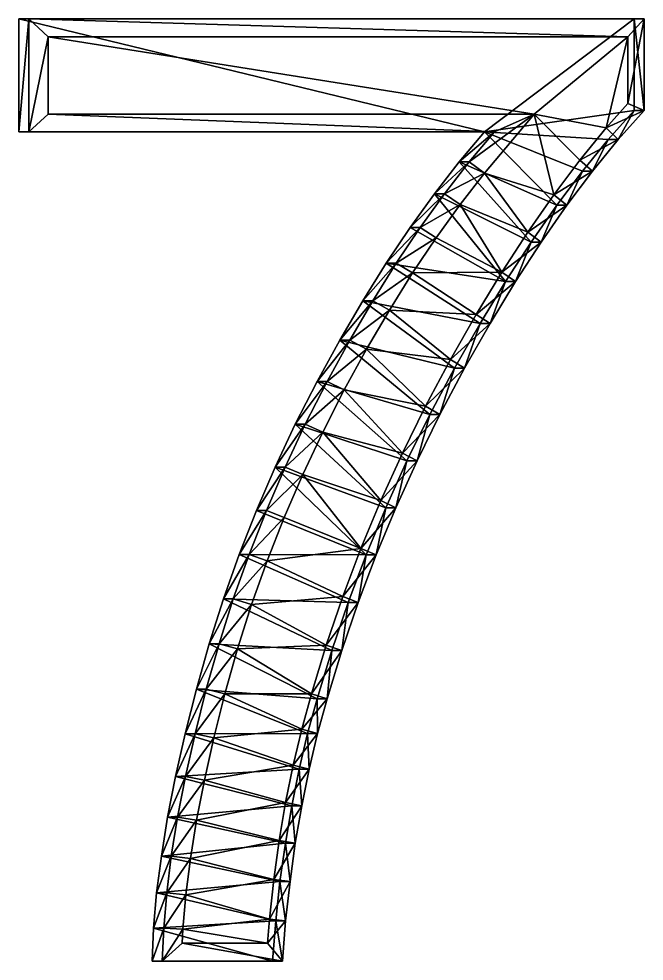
# Model space of a CAD drawing. Header units: metres. Extents: x -136 to 55, y -57 to 41.
# Drawn here: x -32.13 to -22.97, y -56.85 to -43.03 of the extents above; entities that cross this region are included whole.
import ezdxf

# ---------------------------------------------------------------- set-up
doc = ezdxf.new("R2010")
doc.units = ezdxf.units.M
doc.layers.get('0').update_dxf_attribs({"true_color": 0x57e057})

msp = doc.modelspace()

# ---------------------------------------------------------------- meshes
at = {"color": 74, "true_color": 0x58b11a}
mesh = msp.add_polyface(dxfattribs=at)
corners = [(-26.04, -45.599, -0.152), (-26.397, -46.094, -0.118), (-25.894, -45.599, 1.369), (-26.25, -46.094, 1.403), (-26.747, -46.617, -0.084), (-26.601, -46.617, 1.437), (-27.092, -47.168, -0.051), (-26.945, -47.168, 1.47), (-27.43, -47.746, -0.019), (-27.284, -47.746, 1.503), (-23.114, -43.032, -0.434), (-32.134, -43.032, 0.434), (-22.968, -43.032, 1.087), (-31.987, -43.032, 1.956), (-32.134, -44.692, 0.434), (-31.987, -44.692, 1.956), (-25.309, -44.692, -0.223), (-25.163, -44.692, 1.299), (-26.25, -46.094, 1.403), (-25.894, -45.599, 1.369), (-26.601, -46.617, 1.437), (-26.945, -47.168, 1.47), (-27.284, -47.746, 1.503), (-31.987, -43.032, 1.956), (-22.968, -43.032, 1.087), (-31.987, -44.692, 1.956), (-25.163, -44.692, 1.299), (-26.015, -46.244, 1.6), (-26.361, -46.76, 1.633), (-26.701, -47.304, 1.666), (-27.036, -47.876, 1.698), (-23.207, -43.294, 1.33), (-31.706, -43.294, 2.148), (-31.706, -44.43, 2.148), (-24.581, -44.43, 1.462), (-25.807, -48.03, 1.58), (-25.431, -47.369, 1.544), (-25.747, -48.157, -0.181), (-25.373, -47.503, -0.217)]
mesh.append_faces([[corners[k] for k in face] for face in [(11, 16, 14)]], dxfattribs={"vtx0": -1, "color": 74})
mesh.append_faces([[corners[k] for k in face] for face in [(6, 37, 8), (4, 38, 6), (10, 16, 11)]], dxfattribs={"vtx0": -1, "vtx1": -1, "color": 74})
mesh.append_faces([[corners[k] for k in face] for face in [(6, 38, 37)]], dxfattribs={"vtx0": -1, "vtx2": -1, "color": 74})
mesh.append_faces([[corners[k] for k in face] for face in [(0, 1, 2), (1, 4, 3), (4, 6, 5), (6, 8, 7), (10, 11, 12), (11, 14, 13), (14, 16, 15), (3, 5, 18), (5, 7, 20), (7, 9, 21), (13, 15, 23), (15, 17, 25), (18, 20, 27), (20, 21, 28), (21, 22, 29), (24, 23, 31), (23, 25, 32), (25, 26, 33)]], dxfattribs={"vtx1": -1, "color": 74})
mesh.append_faces([[corners[k] for k in face] for face in [(29, 30, 35), (28, 29, 36), (31, 32, 34)]], dxfattribs={"vtx1": -1, "vtx2": -1, "color": 74})
mesh.append_faces([[corners[k] for k in face] for face in [(1, 3, 2), (4, 5, 3), (6, 7, 5), (8, 9, 7), (11, 13, 12), (14, 15, 13), (16, 17, 15), (3, 18, 19), (5, 20, 18), (7, 21, 20), (9, 22, 21), (13, 23, 24), (15, 25, 23), (17, 26, 25), (20, 28, 27), (21, 29, 28), (22, 30, 29), (23, 32, 31), (25, 33, 32), (26, 34, 33), (32, 33, 34)]], dxfattribs={"vtx2": -1, "color": 74})
mesh = msp.add_polyface(dxfattribs=at)
corners = [(-25.309, -44.692, -0.223), (-25.678, -45.131, -0.187), (-25.163, -44.692, 1.299), (-25.531, -45.131, 1.334), (-26.04, -45.599, -0.152), (-25.894, -45.599, 1.369), (-24.248, -45.767, -0.325), (-23.871, -45.265, -0.361), (-24.102, -45.767, 1.196), (-23.725, -45.265, 1.16), (-23.493, -44.801, -0.398), (-23.347, -44.801, 1.124), (-23.114, -44.375, -0.434), (-22.968, -44.375, 1.087), (-23.114, -43.032, -0.434), (-22.968, -43.032, 1.087), (-25.163, -44.692, 1.299), (-25.531, -45.131, 1.334), (-25.894, -45.599, 1.369), (-24.102, -45.767, 1.196), (-23.725, -45.265, 1.16), (-23.347, -44.801, 1.124), (-22.968, -44.375, 1.087), (-22.968, -43.032, 1.087), (-31.987, -43.032, 1.956), (-24.581, -44.43, 1.462), (-25.308, -45.296, 1.532), (-25.664, -45.756, 1.566), (-24.292, -45.613, 1.434), (-23.909, -45.103, 1.397), (-23.524, -44.631, 1.36), (-23.207, -44.275, 1.33), (-23.207, -43.294, 1.33)]
mesh.append_faces([[corners[k] for k in face] for face in [(0, 6, 1), (12, 0, 14), (10, 0, 12)]], dxfattribs={"vtx0": -1, "vtx1": -1, "color": 74})
mesh.append_faces([[corners[k] for k in face] for face in [(32, 25, 30)]], dxfattribs={"vtx0": -1, "vtx1": -1, "vtx2": -1, "color": 74})
mesh.append_faces([[corners[k] for k in face] for face in [(25, 28, 29), (25, 29, 30), (0, 7, 6)]], dxfattribs={"vtx0": -1, "vtx2": -1, "color": 74})
mesh.append_faces([[corners[k] for k in face] for face in [(0, 1, 2), (1, 4, 3), (6, 7, 8), (7, 10, 9), (10, 12, 11), (12, 14, 13), (2, 3, 16), (3, 5, 17), (8, 9, 19), (9, 11, 20), (11, 13, 21), (13, 15, 22), (15, 24, 23), (16, 17, 25), (17, 18, 26), (19, 20, 28), (20, 21, 29), (21, 22, 30), (22, 23, 31), (31, 32, 30)]], dxfattribs={"vtx1": -1, "color": 74})
mesh.append_faces([[corners[k] for k in face] for face in [(25, 26, 28), (10, 7, 0)]], dxfattribs={"vtx1": -1, "vtx2": -1, "color": 74})
mesh.append_faces([[corners[k] for k in face] for face in [(1, 3, 2), (4, 5, 3), (7, 9, 8), (10, 11, 9), (12, 13, 11), (14, 15, 13), (3, 17, 16), (5, 18, 17), (9, 20, 19), (11, 21, 20), (13, 22, 21), (15, 23, 22), (17, 26, 25), (18, 27, 26), (20, 29, 28), (21, 30, 29), (22, 31, 30), (23, 32, 31)]], dxfattribs={"vtx2": -1, "color": 74})
mesh = msp.add_polyface(dxfattribs=at)
corners = [(-26.107, -48.834, -0.146), (-25.747, -48.157, -0.181), (-25.961, -48.834, 1.375), (-25.6, -48.157, 1.341), (-25.373, -47.503, -0.217), (-25.227, -47.503, 1.305), (-24.999, -46.886, -0.253), (-24.853, -46.886, 1.269), (-24.624, -46.308, -0.289), (-24.478, -46.308, 1.233), (-24.248, -45.767, -0.325), (-24.102, -45.767, 1.196), (-25.894, -45.599, 1.369), (-26.25, -46.094, 1.403), (-25.894, -45.599, 1.369), (-25.961, -48.834, 1.375), (-25.6, -48.157, 1.341), (-25.227, -47.503, 1.305), (-24.853, -46.886, 1.269), (-24.478, -46.308, 1.233), (-24.102, -45.767, 1.196), (-26.25, -46.094, 1.403), (-25.664, -45.756, 1.566), (-26.015, -46.244, 1.6), (-26.172, -48.714, 1.615), (-25.807, -48.03, 1.58), (-25.431, -47.369, 1.544), (-25.053, -46.746, 1.507), (-24.673, -46.161, 1.471), (-24.292, -45.613, 1.434), (-26.701, -47.304, 1.666), (-26.361, -46.76, 1.633), (-25.308, -45.296, 1.532), (-26.747, -46.617, -0.084), (-26.397, -46.094, -0.118), (-26.04, -45.599, -0.152), (-25.678, -45.131, -0.187)]
mesh.append_faces([[corners[k] for k in face] for face in [(34, 6, 33), (35, 6, 34), (36, 8, 35)]], dxfattribs={"vtx0": -1, "vtx1": -1, "color": 74})
mesh.append_faces([[corners[k] for k in face] for face in [(30, 25, 26), (31, 26, 27), (22, 27, 28), (32, 28, 29), (33, 6, 4), (35, 8, 6), (36, 10, 8)]], dxfattribs={"vtx0": -1, "vtx2": -1, "color": 74})
mesh.append_faces([[corners[k] for k in face] for face in [(0, 1, 2), (1, 4, 3), (4, 6, 5), (6, 8, 7), (8, 10, 9), (12, 13, 14), (2, 3, 15), (3, 5, 16), (5, 7, 17), (7, 9, 18), (9, 11, 19), (14, 21, 22), (15, 16, 24), (16, 17, 25), (17, 18, 26), (18, 19, 27), (19, 20, 28)]], dxfattribs={"vtx1": -1, "color": 74})
mesh.append_faces([[corners[k] for k in face] for face in [(23, 31, 27), (22, 23, 27), (32, 22, 28)]], dxfattribs={"vtx1": -1, "vtx2": -1, "color": 74})
mesh.append_faces([[corners[k] for k in face] for face in [(1, 3, 2), (4, 5, 3), (6, 7, 5), (8, 9, 7), (10, 11, 9), (3, 16, 15), (5, 17, 16), (7, 18, 17), (9, 19, 18), (11, 20, 19), (21, 23, 22), (16, 25, 24), (17, 26, 25), (18, 27, 26), (19, 28, 27), (20, 29, 28)]], dxfattribs={"vtx2": -1, "color": 74})
mesh = msp.add_polyface(dxfattribs=at)
corners = [(-27.43, -47.746, -0.019), (-27.763, -48.353, 0.013), (-27.284, -47.746, 1.503), (-27.616, -48.353, 1.535), (-28.081, -48.977, 0.044), (-27.935, -48.977, 1.565), (-28.378, -49.607, 0.073), (-28.231, -49.607, 1.594), (-28.652, -50.245, 0.099), (-26.756, -50.203, -0.084), (-26.444, -49.516, -0.114), (-26.609, -50.203, 1.438), (-26.297, -49.516, 1.408), (-26.107, -48.834, -0.146), (-25.961, -48.834, 1.375), (-27.284, -47.746, 1.503), (-27.616, -48.353, 1.535), (-27.935, -48.977, 1.565), (-28.231, -49.607, 1.594), (-28.506, -50.245, 1.62), (-28.506, -50.245, 1.62), (-26.609, -50.203, 1.438), (-26.297, -49.516, 1.408), (-25.961, -48.834, 1.375), (-27.036, -47.876, 1.698), (-27.365, -48.476, 1.73), (-27.68, -49.093, 1.76), (-27.973, -49.716, 1.788), (-26.827, -50.098, 1.678), (-26.512, -49.403, 1.648), (-26.172, -48.714, 1.615), (-25.807, -48.03, 1.58), (-25.747, -48.157, -0.181)]
mesh.append_faces([[corners[k] for k in face] for face in [(4, 9, 6), (1, 10, 4), (0, 13, 1)]], dxfattribs={"vtx0": -1, "vtx1": -1, "color": 74})
mesh.append_faces([[corners[k] for k in face] for face in [(26, 28, 29), (25, 29, 30), (24, 30, 31), (4, 10, 9), (1, 13, 10), (0, 32, 13)]], dxfattribs={"vtx0": -1, "vtx2": -1, "color": 74})
mesh.append_faces([[corners[k] for k in face] for face in [(0, 1, 2), (1, 4, 3), (4, 6, 5), (6, 8, 7), (9, 10, 11), (10, 13, 12), (2, 3, 15), (3, 5, 16), (5, 7, 17), (7, 19, 18), (11, 12, 21), (12, 14, 22), (15, 16, 24), (16, 17, 25), (17, 18, 26), (18, 20, 27), (21, 22, 28), (22, 23, 29)]], dxfattribs={"vtx1": -1, "color": 74})
mesh.append_faces([[corners[k] for k in face] for face in [(26, 27, 28), (25, 26, 29), (24, 25, 30)]], dxfattribs={"vtx1": -1, "vtx2": -1, "color": 74})
mesh.append_faces([[corners[k] for k in face] for face in [(1, 3, 2), (4, 5, 3), (6, 7, 5), (10, 12, 11), (13, 14, 12), (3, 16, 15), (5, 17, 16), (7, 18, 17), (19, 20, 18), (12, 22, 21), (14, 23, 22), (16, 25, 24), (17, 26, 25), (18, 27, 26), (22, 29, 28), (23, 30, 29)]], dxfattribs={"vtx2": -1, "color": 74})
mesh = msp.add_polyface(dxfattribs=at)
corners = [(-28.652, -50.245, 0.099), (-28.506, -50.245, 1.62), (-28.231, -49.607, 1.594), (-28.905, -50.889, 0.123), (-28.759, -50.889, 1.645), (-29.136, -51.541, 0.146), (-28.99, -51.541, 1.667), (-29.345, -52.199, 0.166), (-29.199, -52.199, 1.687), (-27.308, -51.594, -0.03), (-27.161, -51.594, 1.491), (-27.401, -52.298, 1.514), (-27.044, -50.896, -0.056), (-26.897, -50.896, 1.466), (-26.756, -50.203, -0.084), (-26.609, -50.203, 1.438), (-28.506, -50.245, 1.62), (-28.759, -50.889, 1.645), (-28.99, -51.541, 1.667), (-29.199, -52.199, 1.687), (-27.161, -51.594, 1.491), (-27.401, -52.298, 1.514), (-26.897, -50.896, 1.466), (-26.609, -50.203, 1.438), (-28.244, -50.345, 1.815), (-27.973, -49.716, 1.788), (-28.494, -50.981, 1.839), (-28.722, -51.624, 1.861), (-27.386, -51.505, 1.732), (-27.628, -52.217, 1.755), (-27.119, -50.799, 1.706), (-26.827, -50.098, 1.678), (-27.547, -52.298, -0.007), (-28.378, -49.607, 0.073)]
mesh.append_faces([[corners[k] for k in face] for face in [(5, 32, 7), (3, 9, 5), (0, 12, 3), (33, 12, 0)]], dxfattribs={"vtx0": -1, "vtx1": -1, "color": 74})
mesh.append_faces([[corners[k] for k in face] for face in [(27, 29, 28), (26, 28, 30), (25, 30, 31), (5, 9, 32), (3, 12, 9), (33, 14, 12)]], dxfattribs={"vtx0": -1, "vtx2": -1, "color": 74})
mesh.append_faces([[corners[k] for k in face] for face in [(0, 3, 1), (3, 5, 4), (5, 7, 6), (9, 12, 10), (12, 14, 13), (1, 4, 16), (4, 6, 17), (6, 8, 18), (10, 13, 20), (13, 15, 22), (16, 17, 24), (17, 18, 26), (18, 19, 27), (20, 22, 28), (22, 23, 30)]], dxfattribs={"vtx1": -1, "color": 74})
mesh.append_faces([[corners[k] for k in face] for face in [(26, 27, 28), (24, 26, 30), (25, 24, 30)]], dxfattribs={"vtx1": -1, "vtx2": -1, "color": 74})
mesh.append_faces([[corners[k] for k in face] for face in [(0, 1, 2), (3, 4, 1), (5, 6, 4), (7, 8, 6), (9, 10, 11), (12, 13, 10), (14, 15, 13), (4, 17, 16), (6, 18, 17), (8, 19, 18), (10, 20, 21), (13, 22, 20), (15, 23, 22), (16, 24, 25), (17, 26, 24), (18, 27, 26), (20, 28, 29), (22, 30, 28), (23, 31, 30)]], dxfattribs={"vtx2": -1, "color": 74})
mesh = msp.add_polyface(dxfattribs=at)
corners = [(-29.345, -52.199, 0.166), (-29.532, -52.864, 0.184), (-29.199, -52.199, 1.687), (-29.386, -52.864, 1.705), (-29.697, -53.518, 0.2), (-29.55, -53.518, 1.721), (-29.837, -54.144, 0.213), (-27.901, -53.516, 0.027), (-27.755, -53.516, 1.548), (-27.879, -54.038, 1.56), (-27.763, -53.007, 0.013), (-27.616, -53.007, 1.535), (-27.547, -52.298, -0.007), (-27.401, -52.298, 1.514), (-27.308, -51.594, -0.03), (-29.199, -52.199, 1.687), (-29.386, -52.864, 1.705), (-29.55, -53.518, 1.721), (-29.69, -54.144, 1.735), (-27.755, -53.516, 1.548), (-27.879, -54.038, 1.56), (-27.616, -53.007, 1.535), (-27.401, -52.298, 1.514), (-27.161, -51.594, 1.491), (-28.928, -52.274, 1.88), (-28.722, -51.624, 1.861), (-29.113, -52.931, 1.898), (-29.276, -53.579, 1.914), (-29.69, -54.144, 1.735), (-28.112, -53.981, 1.802), (-27.987, -53.451, 1.79), (-27.846, -52.934, 1.776), (-27.628, -52.217, 1.755), (-27.161, -51.594, 1.491), (-28.025, -54.038, 0.039)]
mesh.append_faces([[corners[k] for k in face] for face in [(1, 7, 4), (0, 10, 1)]], dxfattribs={"vtx0": -1, "vtx1": -1, "color": 74})
mesh.append_faces([[corners[k] for k in face] for face in [(27, 29, 30), (26, 30, 31), (24, 31, 32), (4, 7, 34), (1, 10, 7), (0, 12, 10)]], dxfattribs={"vtx0": -1, "vtx2": -1, "color": 74})
mesh.append_faces([[corners[k] for k in face] for face in [(0, 1, 2), (1, 4, 3), (4, 6, 5), (7, 10, 8), (10, 12, 11), (12, 14, 13), (2, 3, 15), (3, 5, 16), (5, 18, 17), (8, 11, 19), (11, 13, 21), (13, 23, 22), (15, 16, 24), (16, 17, 26), (17, 28, 27), (20, 19, 29), (19, 21, 30), (21, 22, 31), (22, 33, 32)]], dxfattribs={"vtx1": -1, "color": 74})
mesh.append_faces([[corners[k] for k in face] for face in [(26, 27, 30), (24, 26, 31), (25, 24, 32)]], dxfattribs={"vtx1": -1, "vtx2": -1, "color": 74})
mesh.append_faces([[corners[k] for k in face] for face in [(1, 3, 2), (4, 5, 3), (7, 8, 9), (10, 11, 8), (12, 13, 11), (3, 16, 15), (5, 17, 16), (8, 19, 20), (11, 21, 19), (13, 22, 21), (15, 24, 25), (16, 26, 24), (17, 27, 26), (19, 30, 29), (21, 31, 30), (22, 32, 31)]], dxfattribs={"vtx2": -1, "color": 74})
mesh = msp.add_polyface(dxfattribs=at)
corners = [(-29.837, -54.144, 0.213), (-29.69, -54.144, 1.735), (-29.55, -53.518, 1.721), (-29.953, -54.742, 0.224), (-29.807, -54.742, 1.746), (-30.045, -55.312, 0.233), (-29.899, -55.312, 1.755), (-30.114, -55.854, 0.24), (-28.227, -55.123, 0.058), (-28.081, -55.123, 1.58), (-28.159, -55.687, 1.587), (-28.134, -54.574, 0.049), (-27.987, -54.574, 1.571), (-28.025, -54.038, 0.039), (-27.879, -54.038, 1.56), (-27.901, -53.516, 0.027), (-29.69, -54.144, 1.735), (-29.55, -53.518, 1.721), (-29.807, -54.742, 1.746), (-29.899, -55.312, 1.755), (-29.967, -55.854, 1.761), (-28.081, -55.123, 1.58), (-28.159, -55.687, 1.587), (-27.987, -54.574, 1.571), (-27.879, -54.038, 1.56), (-27.755, -53.516, 1.548), (-29.414, -54.198, 1.927), (-29.276, -53.579, 1.914), (-29.529, -54.788, 1.938), (-29.62, -55.35, 1.947), (-28.397, -55.654, 1.829), (-28.318, -55.083, 1.822), (-28.223, -54.526, 1.813), (-28.112, -53.981, 1.802), (-28.306, -55.687, 0.066), (-29.697, -53.518, 0.2)]
mesh.append_faces([[corners[k] for k in face] for face in [(3, 8, 5), (0, 11, 3), (35, 13, 0)]], dxfattribs={"vtx0": -1, "vtx1": -1, "color": 74})
mesh.append_faces([[corners[k] for k in face] for face in [(29, 30, 31), (28, 31, 32), (26, 32, 33), (5, 8, 34), (3, 11, 8), (0, 13, 11)]], dxfattribs={"vtx0": -1, "vtx2": -1, "color": 74})
mesh.append_faces([[corners[k] for k in face] for face in [(0, 3, 1), (3, 5, 4), (5, 7, 6), (8, 11, 9), (11, 13, 12), (13, 15, 14), (1, 4, 16), (4, 6, 18), (6, 20, 19), (9, 12, 21), (12, 14, 23), (14, 25, 24), (16, 18, 26), (18, 19, 28), (22, 21, 30), (21, 23, 31), (23, 24, 32)]], dxfattribs={"vtx1": -1, "color": 74})
mesh.append_faces([[corners[k] for k in face] for face in [(28, 29, 31), (26, 28, 32), (27, 26, 33)]], dxfattribs={"vtx1": -1, "vtx2": -1, "color": 74})
mesh.append_faces([[corners[k] for k in face] for face in [(0, 1, 2), (3, 4, 1), (5, 6, 4), (8, 9, 10), (11, 12, 9), (13, 14, 12), (1, 16, 17), (4, 18, 16), (6, 19, 18), (9, 21, 22), (12, 23, 21), (14, 24, 23), (16, 26, 27), (18, 28, 26), (19, 29, 28), (21, 31, 30), (23, 32, 31), (24, 33, 32)]], dxfattribs={"vtx2": -1, "color": 74})
mesh = msp.add_polyface(dxfattribs=at)
corners = [(-30.114, -55.854, 0.24), (-29.967, -55.854, 1.761), (-29.899, -55.312, 1.755), (-30.158, -56.368, 0.244), (-30.011, -56.368, 1.765), (-30.178, -56.854, 0.246), (-30.031, -56.854, 1.767), (-28.417, -56.854, 0.076), (-28.271, -56.854, 1.598), (-28.369, -56.264, 0.072), (-28.223, -56.264, 1.593), (-28.306, -55.687, 0.066), (-28.159, -55.687, 1.587), (-28.227, -55.123, 0.058), (-29.967, -55.854, 1.761), (-29.899, -55.312, 1.755), (-30.011, -56.368, 1.765), (-30.031, -56.854, 1.767), (-28.271, -56.854, 1.598), (-28.223, -56.264, 1.593), (-28.159, -55.687, 1.587), (-28.081, -55.123, 1.58), (-29.62, -55.35, 1.947), (-29.687, -55.882, 1.954), (-29.73, -56.385, 1.958), (-29.739, -56.592, 1.959), (-28.49, -56.592, 1.838), (-28.461, -56.238, 1.836), (-28.397, -55.654, 1.829), (-30.045, -55.312, 0.233)]
mesh.append_faces([[corners[k] for k in face] for face in [(3, 7, 5)]], dxfattribs={"vtx0": -1, "color": 74})
mesh.append_faces([[corners[k] for k in face] for face in [(0, 9, 3), (29, 11, 0)]], dxfattribs={"vtx0": -1, "vtx1": -1, "color": 74})
mesh.append_faces([[corners[k] for k in face] for face in [(24, 26, 27), (23, 27, 28), (3, 9, 7), (0, 11, 9)]], dxfattribs={"vtx0": -1, "vtx2": -1, "color": 74})
mesh.append_faces([[corners[k] for k in face] for face in [(0, 3, 1), (3, 5, 4), (5, 7, 6), (7, 9, 8), (9, 11, 10), (11, 13, 12), (1, 4, 14), (4, 6, 16), (6, 8, 17), (8, 10, 18), (10, 12, 19), (12, 21, 20), (15, 14, 22), (14, 16, 23), (16, 17, 24), (17, 18, 25), (18, 19, 26), (19, 20, 27)]], dxfattribs={"vtx1": -1, "color": 74})
mesh.append_faces([[corners[k] for k in face] for face in [(23, 24, 27), (22, 23, 28)]], dxfattribs={"vtx1": -1, "vtx2": -1, "color": 74})
mesh.append_faces([[corners[k] for k in face] for face in [(0, 1, 2), (3, 4, 1), (5, 6, 4), (7, 8, 6), (9, 10, 8), (11, 12, 10), (1, 14, 15), (4, 16, 14), (6, 17, 16), (8, 18, 17), (10, 19, 18), (12, 20, 19), (14, 23, 22), (16, 24, 23), (17, 25, 24), (18, 26, 25), (19, 27, 26), (20, 28, 27), (24, 25, 26)]], dxfattribs={"vtx2": -1, "color": 74})

doc.saveas('drawing.dxf')
